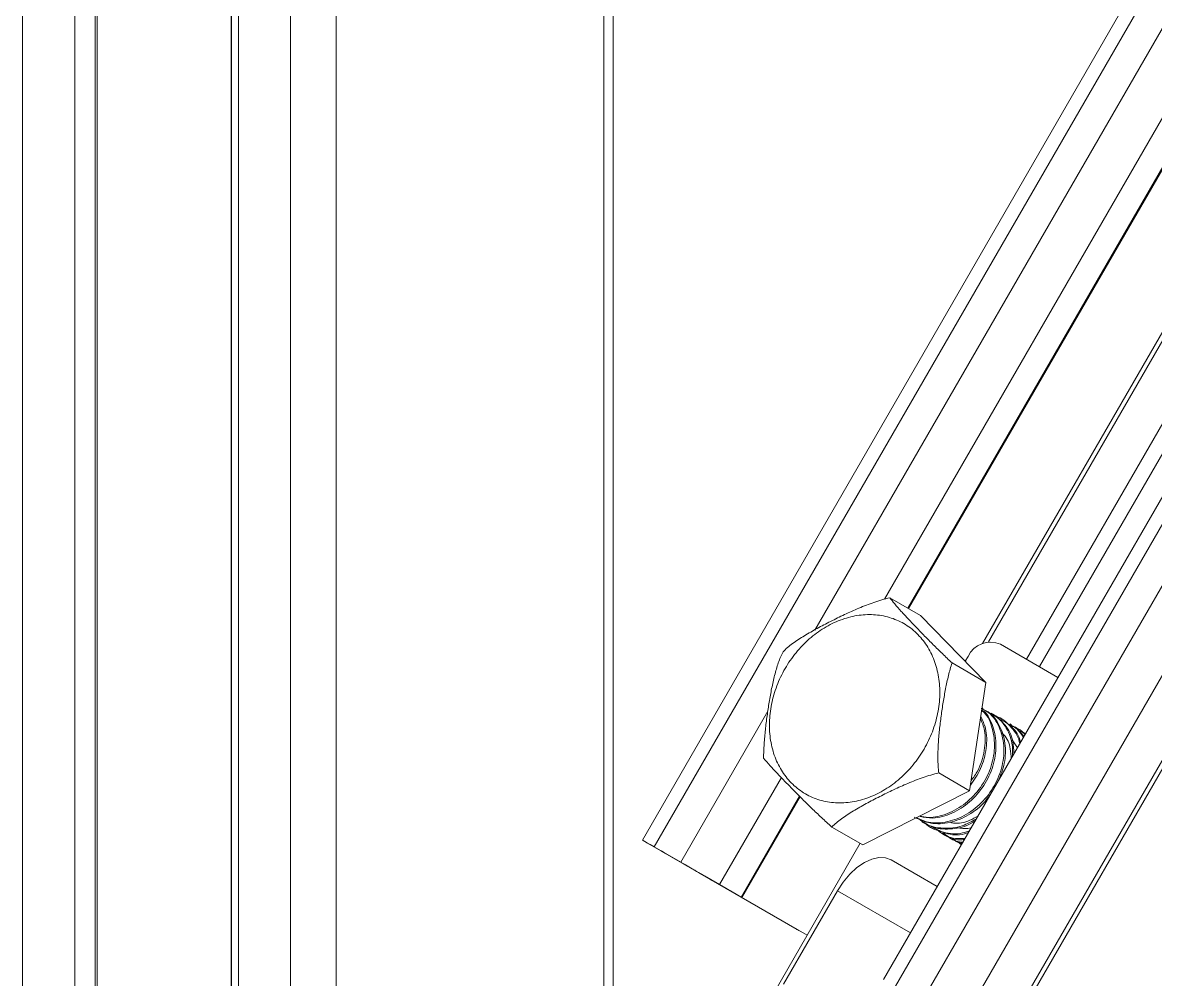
# Model space of a CAD drawing. Extents: x -976302 to -776254, y 5665 to 231437.
# Drawn here: x -788714 to -788183, y 80247 to 80695 of the extents above; entities that cross this region are included whole.
import ezdxf

# ---------------------------------------------------------------- set-up
doc = ezdxf.new("R2010")
doc.units = 0
doc.header["$LTSCALE"] = 1000
doc.header["$MEASUREMENT"] = 0

msp = doc.modelspace()

# ---------------------------------------------------------------- linework, layer by layer
at = {"linetype": 'Continuous', "lineweight": 15}
for p, q in [((-787468.88, 81965.77), (-788423.74, 80311.9)), ((-787468.88, 81965.77), (-788423.74, 80311.9)), ((-787463.35, 81962.58), (-788418.22, 80308.71)), ((-787463.35, 81962.58), (-788418.22, 80308.71)), ((-787355.72, 81900.45), (-788310.59, 80246.58)), ((-787355.72, 81900.45), (-788310.59, 80246.58)), ((-787350.2, 81897.26), (-788305.06, 80243.39)), ((-787350.2, 81897.26), (-788305.06, 80243.39)), ((-787337.74, 81890.07), (-788292.61, 80236.2)), ((-787337.74, 81890.07), (-788292.61, 80236.2)), ((-787319.52, 81879.55), (-788274.38, 80225.68)), ((-787319.52, 81879.55), (-788274.38, 80225.68)), ((-787302.25, 81869.58), (-788257.12, 80215.7)), ((-787302.25, 81869.58), (-788257.12, 80215.7)), ((-788255.36, 80214.69), (-787300.49, 81868.56)), ((-788255.36, 80214.69), (-787300.49, 81868.56)), ((-787513.73, 81846.56), (-788342.92, 80410.36)), ((-787509.99, 81810.96), (-788310.22, 80424.92)), ((-787500.85, 81803.54), (-788299.23, 80420.72)), ((-787500.85, 81803.54), (-788299.23, 80420.72)), ((-787500.48, 81803.33), (-788298.86, 80420.51)), ((-787500.48, 81803.33), (-788298.86, 80420.51)), ((-787468.98, 81781.48), (-788264.2, 80404.12)), ((-788261.43, 80404.85), (-787468.23, 81778.72)), ((-788261.43, 80404.85), (-787468.23, 81778.72)), ((-787452.32, 81767.35), (-788243.63, 80396.75)), ((-787446.24, 81763.85), (-788237.56, 80393.25)), ((-788437.36, 79850.72), (-788437.36, 81039.41)), ((-788437.36, 79850.72), (-788437.36, 81039.41)), ((-788714.35, 79800.55), (-788714.35, 81033.25)), ((-788714.35, 79800.55), (-788714.35, 81033.25)), ((-788441.78, 79848.91), (-788441.78, 81033.25)), ((-788689.93, 79786.45), (-788689.93, 81019.15)), ((-788689.93, 79786.45), (-788689.93, 81019.15)), ((-788680.31, 79784.66), (-788680.31, 81017.37)), ((-788680.31, 79784.66), (-788680.31, 81017.37)), ((-788679.44, 79784.5), (-788679.44, 81017.2)), ((-788679.44, 79784.5), (-788679.44, 81017.2)), ((-788616.54, 79748.19), (-788616.54, 80980.9)), ((-788616.54, 79748.19), (-788616.54, 80980.9)), ((-788616.41, 80979.36), (-788616.41, 79746.65)), ((-788616.41, 80979.36), (-788616.41, 79746.65)), ((-788613.16, 79742.13), (-788613.16, 80974.84)), ((-788613.16, 79742.13), (-788613.16, 80974.84)), ((-788588.74, 79728.03), (-788588.74, 80960.74)), ((-788588.74, 79728.03), (-788588.74, 80960.74)), ((-788567.39, 79728.03), (-788567.39, 80960.74)), ((-788567.39, 79728.03), (-788567.39, 80960.74)), ((-788293.27, 80417.28), (-788307.67, 80425.6)), ((-788293.27, 80417.28), (-788307.67, 80425.6)), ((-788293.27, 80417.28), (-788262.66, 80385.86)), ((-788293.27, 80417.28), (-788262.66, 80385.86)), ((-788255.81, 80403.78), (-788228.82, 80388.2)), ((-788255.81, 80403.78), (-788228.82, 80388.2)), ((-788262.66, 80385.86), (-788278.51, 80395.02)), ((-788262.66, 80385.86), (-788278.51, 80395.02)), ((-788270.99, 80398.02), (-788272.3, 80395.76)), ((-788270.99, 80398.02), (-788272.3, 80395.76)), ((-788262.66, 80385.86), (-788270.31, 80335.08)), ((-788262.66, 80385.86), (-788270.31, 80335.08)), ((-788263.88, 80373.59), (-788264.46, 80373.92)), ((-788263.88, 80373.59), (-788264.46, 80373.92)), ((-788364.87, 80372.35), (-788405.76, 80301.52)), ((-788259.48, 80371.05), (-788260.18, 80371.45)), ((-788259.48, 80371.05), (-788260.18, 80371.45)), ((-788255.08, 80368.5), (-788255.77, 80368.91)), ((-788255.08, 80368.5), (-788255.77, 80368.91)), ((-788250.67, 80365.96), (-788251.37, 80366.36)), ((-788250.67, 80365.96), (-788251.37, 80366.36)), ((-788246.27, 80363.42), (-788246.97, 80363.82)), ((-788246.27, 80363.42), (-788246.97, 80363.82)), ((-788246.44, 80363.17), (-788244.22, 80361.52)), ((-788246.44, 80363.17), (-788244.22, 80361.52)), ((-788247.86, 80355.22), (-788250.32, 80358.88)), ((-788247.86, 80355.22), (-788250.32, 80358.88)), ((-788270.31, 80335.08), (-788284.71, 80343.4)), ((-788270.31, 80335.08), (-788284.71, 80343.4)), ((-788358.54, 80341.23), (-788387.54, 80291)), ((-788350.11, 80332.59), (-788377.47, 80285.19)), ((-788350.11, 80332.59), (-788377.47, 80285.19)), ((-788349.79, 80332.28), (-788377.11, 80284.97)), ((-788349.79, 80332.28), (-788377.11, 80284.97)), ((-788270.31, 80335.08), (-788320.42, 80309.7)), ((-788270.31, 80335.08), (-788320.42, 80309.7)), ((-788292.58, 80320.43), (-788291.88, 80320.02)), ((-788292.58, 80320.43), (-788291.88, 80320.02)), ((-788320.42, 80309.7), (-788334.82, 80318.02)), ((-788320.42, 80309.7), (-788334.82, 80318.02)), ((-788288.17, 80317.88), (-788287.48, 80317.48)), ((-788288.17, 80317.88), (-788287.48, 80317.48)), ((-788283.77, 80315.34), (-788283.07, 80314.94)), ((-788283.77, 80315.34), (-788283.07, 80314.94)), ((-788421.34, 80310.51), (-788404.07, 80300.54)), ((-788421.34, 80310.51), (-788404.07, 80300.54)), ((-788321.59, 80310.38), (-788421.33, 80137.63)), ((-788321.59, 80310.38), (-788421.33, 80137.63)), ((-788279.37, 80312.8), (-788278.67, 80312.4)), ((-788279.37, 80312.8), (-788278.67, 80312.4)), ((-788274.96, 80310.26), (-788274.27, 80309.85)), ((-788274.96, 80310.26), (-788274.27, 80309.85)), ((-788405.76, 80301.52), (-788418.22, 80308.71)), ((-788405.76, 80301.52), (-788418.22, 80308.71)), ((-788396.96, 80296.43), (-788414.23, 80306.4)), ((-788396.96, 80296.43), (-788414.23, 80306.4)), ((-788414.23, 80306.4), (-788414.23, 80306.4)), ((-788413.18, 80305.8), (-788400.73, 80298.61)), ((-788413.18, 80305.8), (-788400.73, 80298.61)), ((-788307.03, 80302.62), (-788285.43, 80290.15)), ((-788307.03, 80302.62), (-788285.43, 80290.15)), ((-788395.61, 80295.65), (-788351.14, 80269.97)), ((-788395.61, 80295.65), (-788351.14, 80269.97)), ((-788394.66, 80295.11), (-788384.59, 80289.29)), ((-788394.66, 80295.11), (-788384.59, 80289.29)), ((-788346.48, 80267.28), (-788388.5, 80291.55)), ((-788346.48, 80267.28), (-788388.5, 80291.55)), ((-788377.47, 80285.19), (-788387.54, 80291)), ((-788377.47, 80285.19), (-788387.54, 80291)), ((-788384.59, 80289.29), (-788382.44, 80288.05)), ((-788384.59, 80289.29), (-788382.44, 80288.05)), ((-788382.44, 80288.05), (-788377.11, 80284.97)), ((-788382.44, 80288.05), (-788377.11, 80284.97)), ((-788377.11, 80284.97), (-788377.47, 80285.19)), ((-788377.11, 80284.97), (-788377.47, 80285.19)), ((-788357.48, 80244.3), (-788332.19, 80288.1)), ((-788357.48, 80244.3), (-788332.19, 80288.1)), ((-788332.19, 80288.1), (-788298.01, 80268.36)), ((-788351.55, 80270.21), (-788351.55, 80270.21)), ((-788351.55, 80270.21), (-788351.55, 80270.21)), ((-788349.79, 80269.19), (-788346.48, 80267.28)), ((-788349.79, 80269.19), (-788346.48, 80267.28))]:
    msp.add_line(p, q, dxfattribs=at)
at = {"linetype": 'Continuous', "lineweight": 15, "flags": 128}
for points in [[(-788418.22, 80308.71), (-788420.15, 80309.83), (-788421.73, 80310.74), (-788422.88, 80311.4), (-788423.55, 80311.79), (-788423.74, 80311.9), (-788423.42, 80311.71), (-788422.61, 80311.24), (-788421.34, 80310.51)], [(-788418.22, 80308.71), (-788420.15, 80309.83), (-788421.73, 80310.74), (-788422.88, 80311.4), (-788423.55, 80311.79), (-788423.74, 80311.9), (-788423.42, 80311.71), (-788422.61, 80311.24), (-788421.34, 80310.51)], [(-788414.23, 80306.4), (-788414.65, 80306.65), (-788414.92, 80306.8), (-788415.02, 80306.87), (-788414.96, 80306.83), (-788414.74, 80306.7), (-788414.35, 80306.48), (-788413.83, 80306.18), (-788413.18, 80305.8)], [(-788414.23, 80306.4), (-788414.65, 80306.65), (-788414.92, 80306.8), (-788415.02, 80306.87), (-788414.96, 80306.83), (-788414.74, 80306.7), (-788414.35, 80306.48), (-788413.83, 80306.18), (-788413.18, 80305.8)], [(-788387.54, 80291), (-788389.22, 80291.97), (-788391.24, 80293.14), (-788393.53, 80294.46), (-788396, 80295.89), (-788398.56, 80297.36), (-788401.1, 80298.83), (-788403.53, 80300.23), (-788405.76, 80301.52)], [(-788387.54, 80291), (-788389.22, 80291.97), (-788391.24, 80293.14), (-788393.53, 80294.46), (-788396, 80295.89), (-788398.56, 80297.36), (-788401.1, 80298.83), (-788403.53, 80300.23), (-788405.76, 80301.52)], [(-788404.07, 80300.54), (-788403.37, 80300.13), (-788402.56, 80299.66), (-788401.66, 80299.15), (-788400.69, 80298.58), (-788399.65, 80297.99), (-788398.57, 80297.36), (-788397.45, 80296.72), (-788396.32, 80296.06)], [(-788404.07, 80300.54), (-788403.37, 80300.13), (-788402.56, 80299.66), (-788401.66, 80299.15), (-788400.69, 80298.58), (-788399.65, 80297.99), (-788398.57, 80297.36), (-788397.45, 80296.72), (-788396.32, 80296.06)], [(-788332.19, 80288.1), (-788329.5, 80292.21), (-788326.42, 80295.88), (-788323.08, 80298.98), (-788319.61, 80301.38), (-788316.14, 80302.98), (-788312.8, 80303.74), (-788309.73, 80303.62), (-788307.03, 80302.62)], [(-788332.19, 80288.1), (-788329.5, 80292.21), (-788326.42, 80295.88), (-788323.08, 80298.98), (-788319.61, 80301.38), (-788316.14, 80302.98), (-788312.8, 80303.74), (-788309.73, 80303.62), (-788307.03, 80302.62)], [(-788400.73, 80298.61), (-788399.99, 80298.19), (-788399.18, 80297.72), (-788398.33, 80297.23), (-788397.48, 80296.74), (-788396.65, 80296.26), (-788395.89, 80295.82), (-788395.21, 80295.43), (-788394.66, 80295.11)], [(-788400.73, 80298.61), (-788399.99, 80298.19), (-788399.18, 80297.72), (-788398.33, 80297.23), (-788397.48, 80296.74), (-788396.65, 80296.26), (-788395.89, 80295.82), (-788395.21, 80295.43), (-788394.66, 80295.11)], [(-788396.32, 80296.06), (-788396.21, 80296), (-788396.11, 80295.94), (-788396.01, 80295.89), (-788395.92, 80295.83), (-788395.83, 80295.78), (-788395.75, 80295.73), (-788395.68, 80295.69), (-788395.61, 80295.65)], [(-788396.32, 80296.06), (-788396.21, 80296), (-788396.11, 80295.94), (-788396.01, 80295.89), (-788395.92, 80295.83), (-788395.83, 80295.78), (-788395.75, 80295.73), (-788395.68, 80295.69), (-788395.61, 80295.65)], [(-788351.03, 80269.91), (-788351.33, 80270.08), (-788351.51, 80270.19), (-788351.55, 80270.21), (-788351.46, 80270.16), (-788351.23, 80270.02), (-788350.87, 80269.82), (-788350.39, 80269.54), (-788349.79, 80269.19)], [(-788351.03, 80269.91), (-788351.33, 80270.08), (-788351.51, 80270.19), (-788351.55, 80270.21), (-788351.46, 80270.16), (-788351.23, 80270.02), (-788350.87, 80269.82), (-788350.39, 80269.54), (-788349.79, 80269.19)], [(-788351.14, 80269.97), (-788351.08, 80269.94), (-788351.04, 80269.92), (-788351.01, 80269.9), (-788350.99, 80269.89), (-788350.98, 80269.88), (-788350.98, 80269.88), (-788351, 80269.89), (-788351.03, 80269.91)], [(-788351.14, 80269.97), (-788351.08, 80269.94), (-788351.04, 80269.92), (-788351.01, 80269.9), (-788350.99, 80269.89), (-788350.98, 80269.88), (-788350.98, 80269.88), (-788351, 80269.89), (-788351.03, 80269.91)]]:
    msp.add_lwpolyline(points, dxfattribs=at)
at = {"linetype": 'Continuous', "lineweight": 15}
msp.add_arc((-788260.46, 80393.15), 11.6, 66.3569, 155.1837, dxfattribs=at)
msp.add_arc((-788260.46, 80393.15), 11.6, 66.3569, 155.1837, dxfattribs=at)
for points, knots in [([(-788357.76, 80400.22), (-788356.51, 80401.55), (-788354.97, 80402.83), (-788352.41, 80404.72), (-788351.51, 80405.34), (-788349.66, 80406.56), (-788348.71, 80407.16), (-788345.8, 80408.92), (-788343.78, 80410.06), (-788339.67, 80412.3), (-788337.58, 80413.4), (-788333.31, 80415.56), (-788331.15, 80416.62), (-788326.73, 80418.7), (-788324.47, 80419.72), (-788319.87, 80421.66), (-788317.53, 80422.58), (-788312.7, 80424.25), (-788310.2, 80425), (-788307.67, 80425.59)], [0, 0, 0, 0, 0.125, 0.125, 0.1875, 0.1875, 0.25, 0.25, 0.375, 0.375, 0.5, 0.5, 0.625, 0.625, 0.75, 0.75, 0.875, 0.875, 1, 1, 1, 1]), ([(-788357.76, 80400.22), (-788356.51, 80401.55), (-788354.97, 80402.83), (-788352.41, 80404.72), (-788351.51, 80405.34), (-788349.66, 80406.56), (-788348.71, 80407.16), (-788345.8, 80408.92), (-788343.78, 80410.06), (-788339.67, 80412.3), (-788337.58, 80413.4), (-788333.31, 80415.56), (-788331.15, 80416.62), (-788326.73, 80418.7), (-788324.47, 80419.72), (-788319.87, 80421.66), (-788317.53, 80422.58), (-788312.7, 80424.25), (-788310.2, 80425), (-788307.67, 80425.59)], [0, 0, 0, 0, 0.125, 0.125, 0.1875, 0.1875, 0.25, 0.25, 0.375, 0.375, 0.5, 0.5, 0.625, 0.625, 0.75, 0.75, 0.875, 0.875, 1, 1, 1, 1]), ([(-788307.67, 80425.6), (-788307.08, 80424.74), (-788306.3, 80423.75), (-788304.49, 80421.58), (-788303.46, 80420.41), (-788301.27, 80417.99), (-788300.11, 80416.75), (-788297.72, 80414.21), (-788296.48, 80412.91), (-788293.96, 80410.3), (-788292.67, 80408.97), (-788290.04, 80406.29), (-788288.69, 80404.93), (-788285.93, 80402.17), (-788284.51, 80400.77), (-788281.59, 80397.93), (-788280.09, 80396.49), (-788278.51, 80395.02)], [0, 0, 0, 0, 0.125, 0.125, 0.25, 0.25, 0.375, 0.375, 0.5, 0.5, 0.625, 0.625, 0.75, 0.75, 0.875, 0.875, 1, 1, 1, 1]), ([(-788307.67, 80425.6), (-788307.08, 80424.74), (-788306.3, 80423.75), (-788304.49, 80421.58), (-788303.46, 80420.41), (-788301.27, 80417.99), (-788300.11, 80416.75), (-788297.72, 80414.21), (-788296.48, 80412.91), (-788293.96, 80410.3), (-788292.67, 80408.97), (-788290.04, 80406.29), (-788288.69, 80404.93), (-788285.93, 80402.17), (-788284.51, 80400.77), (-788281.59, 80397.93), (-788280.09, 80396.49), (-788278.51, 80395.02)], [0, 0, 0, 0, 0.125, 0.125, 0.25, 0.25, 0.375, 0.375, 0.5, 0.5, 0.625, 0.625, 0.75, 0.75, 0.875, 0.875, 1, 1, 1, 1]), ([(-788299.53, 80412.47), (-788301.61, 80413.84), (-788303.81, 80414.94), (-788307.29, 80416.19), (-788308.48, 80416.54), (-788310.93, 80417.11), (-788312.18, 80417.32), (-788315.97, 80417.74), (-788318.53, 80417.74), (-788323.73, 80417.18), (-788326.39, 80416.6), (-788331.57, 80414.93), (-788334.11, 80413.83), (-788337.85, 80411.77), (-788339.09, 80411.02), (-788341.48, 80409.41), (-788343.81, 80407.7), (-788346.02, 80405.77), (-788348.16, 80403.72), (-788349.2, 80402.64), (-788352.2, 80399.27), (-788354, 80396.88), (-788356.41, 80393.07), (-788357.17, 80391.76), (-788358.58, 80389.07), (-788359.23, 80387.7), (-788361.01, 80383.55), (-788361.95, 80380.73), (-788363.01, 80376.42), (-788363.31, 80374.95), (-788363.76, 80372.05), (-788363.92, 80370.61), (-788364.22, 80366.32), (-788364.17, 80363.49), (-788363.54, 80357.91), (-788362.98, 80355.24), (-788361.77, 80351.44), (-788361.3, 80350.2), (-788360.25, 80347.79), (-788359.66, 80346.62), (-788357.73, 80343.26), (-788356.24, 80341.22), (-788352.84, 80337.56), (-788350.92, 80335.93), (-788346.82, 80333.21), (-788344.63, 80332.11), (-788341.12, 80330.84), (-788339.91, 80330.49), (-788337.47, 80329.92), (-788335, 80329.5), (-788332.46, 80329.36), (-788329.89, 80329.35), (-788328.58, 80329.42), (-788324.65, 80329.85), (-788322.05, 80330.41), (-788318.17, 80331.67), (-788316.88, 80332.15), (-788314.31, 80333.26), (-788313.04, 80333.89), (-788309.31, 80335.93), (-788306.93, 80337.52), (-788303.51, 80340.27), (-788302.39, 80341.25), (-788300.24, 80343.31), (-788299.2, 80344.38), (-788296.24, 80347.71), (-788294.43, 80350.1), (-788291.18, 80355.24), (-788289.77, 80357.91), (-788288, 80362.04), (-788287.47, 80363.44), (-788286.51, 80366.28), (-788286.09, 80367.73), (-788285.03, 80372.05), (-788284.58, 80374.93), (-788284.17, 80380.67), (-788284.23, 80383.55), (-788284.85, 80389.07), (-788285.41, 80391.73), (-788286.62, 80395.57), (-788287.1, 80396.83), (-788288.15, 80399.23), (-788288.73, 80400.39), (-788290.64, 80403.73), (-788292.14, 80405.78), (-788295.56, 80409.48), (-788297.46, 80411.09), (-788299.53, 80412.47)], [0, 0, 0, 0, 0.03125, 0.03125, 0.046875, 0.046875, 0.0625, 0.0625, 0.09375, 0.09375, 0.125, 0.125, 0.15625, 0.15625, 0.171875, 0.171875, 0.1875, 0.203125, 0.203125, 0.21875, 0.21875, 0.25, 0.25, 0.265625, 0.265625, 0.28125, 0.28125, 0.3125, 0.3125, 0.328125, 0.328125, 0.34375, 0.34375, 0.375, 0.375, 0.40625, 0.40625, 0.421875, 0.421875, 0.4375, 0.4375, 0.46875, 0.46875, 0.5, 0.5, 0.53125, 0.53125, 0.546875, 0.546875, 0.5625, 0.578125, 0.578125, 0.59375, 0.59375, 0.625, 0.625, 0.640625, 0.640625, 0.65625, 0.65625, 0.6875, 0.6875, 0.703125, 0.703125, 0.71875, 0.71875, 0.75, 0.75, 0.78125, 0.78125, 0.796875, 0.796875, 0.8125, 0.8125, 0.84375, 0.84375, 0.875, 0.875, 0.90625, 0.90625, 0.921875, 0.921875, 0.9375, 0.9375, 0.96875, 0.96875, 1, 1, 1, 1]), ([(-788299.53, 80412.47), (-788301.61, 80413.84), (-788303.81, 80414.94), (-788307.29, 80416.19), (-788308.48, 80416.54), (-788310.93, 80417.11), (-788312.18, 80417.32), (-788315.97, 80417.74), (-788318.53, 80417.74), (-788323.73, 80417.18), (-788326.39, 80416.6), (-788331.57, 80414.93), (-788334.11, 80413.83), (-788337.85, 80411.77), (-788339.09, 80411.02), (-788341.48, 80409.41), (-788343.81, 80407.7), (-788346.02, 80405.77), (-788348.16, 80403.72), (-788349.2, 80402.64), (-788352.2, 80399.27), (-788354, 80396.88), (-788356.41, 80393.07), (-788357.17, 80391.76), (-788358.58, 80389.07), (-788359.23, 80387.7), (-788361.01, 80383.55), (-788361.95, 80380.73), (-788363.01, 80376.42), (-788363.31, 80374.95), (-788363.76, 80372.05), (-788363.92, 80370.61), (-788364.22, 80366.32), (-788364.17, 80363.49), (-788363.54, 80357.91), (-788362.98, 80355.24), (-788361.77, 80351.44), (-788361.3, 80350.2), (-788360.25, 80347.79), (-788359.66, 80346.62), (-788357.73, 80343.26), (-788356.24, 80341.22), (-788352.84, 80337.56), (-788350.92, 80335.93), (-788346.82, 80333.21), (-788344.63, 80332.11), (-788341.12, 80330.84), (-788339.91, 80330.49), (-788337.47, 80329.92), (-788335, 80329.5), (-788332.46, 80329.36), (-788329.89, 80329.35), (-788328.58, 80329.42), (-788324.65, 80329.85), (-788322.05, 80330.41), (-788318.17, 80331.67), (-788316.88, 80332.15), (-788314.31, 80333.26), (-788313.04, 80333.89), (-788309.31, 80335.93), (-788306.93, 80337.52), (-788303.51, 80340.27), (-788302.39, 80341.25), (-788300.24, 80343.31), (-788299.2, 80344.38), (-788296.24, 80347.71), (-788294.43, 80350.1), (-788291.18, 80355.24), (-788289.77, 80357.91), (-788288, 80362.04), (-788287.47, 80363.44), (-788286.51, 80366.28), (-788286.09, 80367.73), (-788285.03, 80372.05), (-788284.58, 80374.93), (-788284.17, 80380.67), (-788284.23, 80383.55), (-788284.85, 80389.07), (-788285.41, 80391.73), (-788286.62, 80395.57), (-788287.1, 80396.83), (-788288.15, 80399.23), (-788288.73, 80400.39), (-788290.64, 80403.73), (-788292.14, 80405.78), (-788295.56, 80409.48), (-788297.46, 80411.09), (-788299.53, 80412.47)], [0, 0, 0, 0, 0.03125, 0.03125, 0.046875, 0.046875, 0.0625, 0.0625, 0.09375, 0.09375, 0.125, 0.125, 0.15625, 0.15625, 0.171875, 0.171875, 0.1875, 0.203125, 0.203125, 0.21875, 0.21875, 0.25, 0.25, 0.265625, 0.265625, 0.28125, 0.28125, 0.3125, 0.3125, 0.328125, 0.328125, 0.34375, 0.34375, 0.375, 0.375, 0.40625, 0.40625, 0.421875, 0.421875, 0.4375, 0.4375, 0.46875, 0.46875, 0.5, 0.5, 0.53125, 0.53125, 0.546875, 0.546875, 0.5625, 0.578125, 0.578125, 0.59375, 0.59375, 0.625, 0.625, 0.640625, 0.640625, 0.65625, 0.65625, 0.6875, 0.6875, 0.703125, 0.703125, 0.71875, 0.71875, 0.75, 0.75, 0.78125, 0.78125, 0.796875, 0.796875, 0.8125, 0.8125, 0.84375, 0.84375, 0.875, 0.875, 0.90625, 0.90625, 0.921875, 0.921875, 0.9375, 0.9375, 0.96875, 0.96875, 1, 1, 1, 1]), ([(-788366.86, 80350.26), (-788366.87, 80352.55), (-788366.78, 80354.79), (-788366.49, 80359.25), (-788366.29, 80361.45), (-788365.81, 80365.83), (-788365.54, 80368.01), (-788364.93, 80372.34), (-788364.6, 80374.5), (-788363.9, 80378.79), (-788363.52, 80380.91), (-788362.68, 80385.09), (-788362.23, 80387.15), (-788361.21, 80391.18), (-788360.64, 80393.16), (-788359.33, 80396.89), (-788358.61, 80398.65), (-788357.76, 80400.22)], [0, 0, 0, 0, 0.125, 0.125, 0.25, 0.25, 0.375, 0.375, 0.5, 0.5, 0.625, 0.625, 0.75, 0.75, 0.875, 0.875, 1, 1, 1, 1]), ([(-788366.86, 80350.26), (-788366.87, 80352.55), (-788366.78, 80354.79), (-788366.49, 80359.25), (-788366.29, 80361.45), (-788365.81, 80365.83), (-788365.54, 80368.01), (-788364.93, 80372.34), (-788364.6, 80374.5), (-788363.9, 80378.79), (-788363.52, 80380.91), (-788362.68, 80385.09), (-788362.23, 80387.15), (-788361.21, 80391.18), (-788360.64, 80393.16), (-788359.33, 80396.89), (-788358.61, 80398.65), (-788357.76, 80400.22)], [0, 0, 0, 0, 0.125, 0.125, 0.25, 0.25, 0.375, 0.375, 0.5, 0.5, 0.625, 0.625, 0.75, 0.75, 0.875, 0.875, 1, 1, 1, 1]), ([(-788278.51, 80395.02), (-788279.15, 80393.11), (-788279.7, 80391.13), (-788280.69, 80387.08), (-788281.13, 80385.02), (-788281.94, 80380.83), (-788282.31, 80378.71), (-788283.01, 80374.43), (-788283.33, 80372.27), (-788283.92, 80367.92), (-788284.19, 80365.73), (-788284.65, 80361.33), (-788284.84, 80359.12), (-788285.1, 80354.65), (-788285.17, 80352.38), (-788285.11, 80347.87), (-788284.98, 80345.62), (-788284.71, 80343.4)], [0, 0, 0, 0, 0.125, 0.125, 0.25, 0.25, 0.375, 0.375, 0.5, 0.5, 0.625, 0.625, 0.75, 0.75, 0.875, 0.875, 1, 1, 1, 1]), ([(-788278.51, 80395.02), (-788279.15, 80393.11), (-788279.7, 80391.13), (-788280.69, 80387.08), (-788281.13, 80385.02), (-788281.94, 80380.83), (-788282.31, 80378.71), (-788283.01, 80374.43), (-788283.33, 80372.27), (-788283.92, 80367.92), (-788284.19, 80365.73), (-788284.65, 80361.33), (-788284.84, 80359.12), (-788285.1, 80354.65), (-788285.17, 80352.38), (-788285.11, 80347.87), (-788284.98, 80345.62), (-788284.71, 80343.4)], [0, 0, 0, 0, 0.125, 0.125, 0.25, 0.25, 0.375, 0.375, 0.5, 0.5, 0.625, 0.625, 0.75, 0.75, 0.875, 0.875, 1, 1, 1, 1]), ([(-788295.16, 80322.49), (-788293.67, 80321.74), (-788289.61, 80319.69), (-788281.63, 80319.9), (-788272.63, 80322.92), (-788264.48, 80328.97), (-788258.26, 80337.23), (-788254.54, 80346.74), (-788253.77, 80356.48), (-788256.06, 80365.12), (-788259.95, 80371.2), (-788263.58, 80373.01), (-788264.79, 80373.62)], [0, 0, 0, 0, 0.064188, 0.174214, 0.284249, 0.394265, 0.504319, 0.614341, 0.724382, 0.834403, 0.944426, 1, 1, 1, 1]), ([(-788295.16, 80322.49), (-788293.67, 80321.74), (-788289.61, 80319.69), (-788281.63, 80319.9), (-788272.63, 80322.92), (-788264.48, 80328.97), (-788258.26, 80337.23), (-788254.54, 80346.74), (-788253.77, 80356.48), (-788256.06, 80365.12), (-788259.95, 80371.2), (-788263.58, 80373.01), (-788264.79, 80373.62)], [0, 0, 0, 0, 0.064188, 0.174214, 0.284249, 0.394265, 0.504319, 0.614341, 0.724382, 0.834403, 0.944426, 1, 1, 1, 1]), ([(-788264.07, 80373.24), (-788263.21, 80372.87), (-788259.88, 80371.42), (-788255.96, 80365.89), (-788253.25, 80357.54), (-788253.38, 80348.27), (-788255.71, 80342.46), (-788256.78, 80339.77)], [0, 0, 0, 0, 0.083052, 0.320758, 0.558443, 0.796114, 1, 1, 1, 1]), ([(-788264.07, 80373.24), (-788263.21, 80372.87), (-788259.88, 80371.42), (-788255.96, 80365.89), (-788253.25, 80357.54), (-788253.38, 80348.27), (-788255.71, 80342.46), (-788256.78, 80339.77)], [0, 0, 0, 0, 0.083052, 0.320758, 0.558443, 0.796114, 1, 1, 1, 1]), ([(-788293.66, 80323.25), (-788292.34, 80322.95), (-788288.16, 80322.02), (-788280.51, 80323.99), (-788271.93, 80328.79), (-788264.84, 80336.31), (-788260.09, 80345.44), (-788258.08, 80355.25), (-788259.31, 80364.34), (-788261.74, 80370.45), (-788264.25, 80372.41), (-788264.64, 80372.72)], [0, 0, 0, 0, 0.061008, 0.191719, 0.322393, 0.453089, 0.583773, 0.714454, 0.84515, 0.975821, 1, 1, 1, 1]), ([(-788293.66, 80323.25), (-788292.34, 80322.95), (-788288.16, 80322.02), (-788280.51, 80323.99), (-788271.93, 80328.79), (-788264.84, 80336.31), (-788260.09, 80345.44), (-788258.08, 80355.25), (-788259.31, 80364.34), (-788261.74, 80370.45), (-788264.25, 80372.41), (-788264.64, 80372.72)], [0, 0, 0, 0, 0.061008, 0.191719, 0.322393, 0.453089, 0.583773, 0.714454, 0.84515, 0.975821, 1, 1, 1, 1]), ([(-788264.68, 80373.11), (-788264.33, 80372.87), (-788261.76, 80371.11), (-788259.02, 80365.23), (-788257.37, 80356.36), (-788258.9, 80346.54), (-788263.24, 80337.24), (-788270.02, 80329.42), (-788278.4, 80324.11), (-788286.71, 80321.7), (-788291.56, 80322.54), (-788293.53, 80322.89)], [0, 0, 0, 0, 0.020671, 0.148133, 0.275558, 0.403003, 0.530437, 0.657869, 0.785316, 0.912737, 1, 1, 1, 1]), ([(-788264.68, 80373.11), (-788264.33, 80372.87), (-788261.76, 80371.11), (-788259.02, 80365.23), (-788257.37, 80356.36), (-788258.9, 80346.54), (-788263.24, 80337.24), (-788270.02, 80329.42), (-788278.4, 80324.11), (-788286.71, 80321.7), (-788291.56, 80322.54), (-788293.53, 80322.89)], [0, 0, 0, 0, 0.020671, 0.148133, 0.275558, 0.403003, 0.530437, 0.657869, 0.785316, 0.912737, 1, 1, 1, 1]), ([(-788265.07, 80369.85), (-788264.21, 80368.05), (-788262.11, 80363.67), (-788262.14, 80355.01), (-788264.46, 80345.52), (-788268.17, 80340.15), (-788269.93, 80337.6)], [0, 0, 0, 0, 0.192923, 0.470642, 0.748457, 1, 1, 1, 1]), ([(-788265.07, 80369.85), (-788264.21, 80368.05), (-788262.11, 80363.67), (-788262.14, 80355.01), (-788264.46, 80345.52), (-788268.17, 80340.15), (-788269.93, 80337.6)], [0, 0, 0, 0, 0.192923, 0.470642, 0.748457, 1, 1, 1, 1]), ([(-788269.6, 80339.78), (-788268.49, 80341.29), (-788265.37, 80345.56), (-788263.07, 80353.9), (-788262.61, 80362.62), (-788264.45, 80367.14), (-788265.2, 80368.98)], [0, 0, 0, 0, 0.170021, 0.478988, 0.788036, 1, 1, 1, 1]), ([(-788269.6, 80339.78), (-788268.49, 80341.29), (-788265.37, 80345.56), (-788263.07, 80353.9), (-788262.61, 80362.62), (-788264.45, 80367.14), (-788265.2, 80368.98)], [0, 0, 0, 0, 0.170021, 0.478988, 0.788036, 1, 1, 1, 1]), ([(-788250.12, 80351.3), (-788250.11, 80353.36), (-788250.06, 80358.58), (-788253.41, 80365.43), (-788257.15, 80370.21), (-788259.97, 80371.2), (-788260.24, 80371.3)], [0, 0, 0, 0, 0.234948, 0.597582, 0.960304, 1, 1, 1, 1]), ([(-788250.12, 80351.3), (-788250.11, 80353.36), (-788250.06, 80358.58), (-788253.41, 80365.43), (-788257.15, 80370.21), (-788259.97, 80371.2), (-788260.24, 80371.3)], [0, 0, 0, 0, 0.234948, 0.597582, 0.960304, 1, 1, 1, 1]), ([(-788259.52, 80370.99), (-788257.46, 80369.46), (-788253.25, 80366.34), (-788249.76, 80359.5), (-788249.55, 80354.41), (-788249.47, 80352.43)], [0, 0, 0, 0, 0.368605, 0.754374, 1, 1, 1, 1]), ([(-788259.52, 80370.99), (-788257.46, 80369.46), (-788253.25, 80366.34), (-788249.76, 80359.5), (-788249.55, 80354.41), (-788249.47, 80352.43)], [0, 0, 0, 0, 0.368605, 0.754374, 1, 1, 1, 1]), ([(-788246.78, 80357.1), (-788246.83, 80357.45), (-788247.37, 80360.78), (-788251.14, 80365.42), (-788255.51, 80369.57), (-788258.6, 80370.09), (-788258.99, 80370.16)], [0, 0, 0, 0, 0.0511486, 0.4934521, 0.935889, 1, 1, 1, 1]), ([(-788246.78, 80357.1), (-788246.83, 80357.45), (-788247.37, 80360.78), (-788251.14, 80365.42), (-788255.51, 80369.57), (-788258.6, 80370.09), (-788258.99, 80370.16)], [0, 0, 0, 0, 0.0511486, 0.4934521, 0.935889, 1, 1, 1, 1]), ([(-788255.29, 80368.14), (-788253.98, 80367.43), (-788250.33, 80365.46), (-788247.26, 80361.46), (-788246.55, 80358.1), (-788246.45, 80357.66)], [0, 0, 0, 0, 0.327733, 0.912133, 1, 1, 1, 1]), ([(-788255.29, 80368.14), (-788253.98, 80367.43), (-788250.33, 80365.46), (-788247.26, 80361.46), (-788246.55, 80358.1), (-788246.45, 80357.66)], [0, 0, 0, 0, 0.327733, 0.912133, 1, 1, 1, 1]), ([(-788245.09, 80360.02), (-788246.29, 80361.91), (-788247.97, 80364.58), (-788250.74, 80365.7), (-788251.54, 80366.03)], [0, 0, 0, 0, 0.709949, 1, 1, 1, 1]), ([(-788245.09, 80360.02), (-788246.29, 80361.91), (-788247.97, 80364.58), (-788250.74, 80365.7), (-788251.54, 80366.03)], [0, 0, 0, 0, 0.709949, 1, 1, 1, 1]), ([(-788250.77, 80365.75), (-788250.35, 80365.6), (-788247.83, 80364.68), (-788246.22, 80362.34), (-788244.88, 80360.39)], [0, 0, 0, 0, 0.165914, 1, 1, 1, 1]), ([(-788250.77, 80365.75), (-788250.35, 80365.6), (-788247.83, 80364.68), (-788246.22, 80362.34), (-788244.88, 80360.39)], [0, 0, 0, 0, 0.165914, 1, 1, 1, 1]), ([(-788244.3, 80361.4), (-788245.25, 80362.5), (-788246.53, 80363.96), (-788248.36, 80364.39), (-788248.81, 80364.49)], [0, 0, 0, 0, 0.753564, 1, 1, 1, 1]), ([(-788244.3, 80361.4), (-788245.25, 80362.5), (-788246.53, 80363.96), (-788248.36, 80364.39), (-788248.81, 80364.49)], [0, 0, 0, 0, 0.753564, 1, 1, 1, 1]), ([(-788244.12, 80361.71), (-788244.7, 80362.21), (-788245.34, 80362.77), (-788246.19, 80362.85), (-788246.28, 80362.86)], [0, 0, 0, 0, 0.892842, 1, 1, 1, 1]), ([(-788244.12, 80361.71), (-788244.7, 80362.21), (-788245.34, 80362.77), (-788246.19, 80362.85), (-788246.28, 80362.86)], [0, 0, 0, 0, 0.892842, 1, 1, 1, 1]), ([(-788250.81, 80350.12), (-788250.87, 80351.66), (-788251.03, 80355.85), (-788252.8, 80360.14), (-788254.91, 80361.92), (-788255.27, 80362.22)], [0, 0, 0, 0, 0.326968, 0.885096, 1, 1, 1, 1]), ([(-788250.81, 80350.12), (-788250.87, 80351.66), (-788251.03, 80355.85), (-788252.8, 80360.14), (-788254.91, 80361.92), (-788255.27, 80362.22)], [0, 0, 0, 0, 0.326968, 0.885096, 1, 1, 1, 1]), ([(-788334.82, 80318.02), (-788336.53, 80319.52), (-788338.16, 80321.01), (-788341.33, 80323.96), (-788342.87, 80325.42), (-788345.82, 80328.28), (-788347.24, 80329.67), (-788350, 80332.43), (-788351.34, 80333.78), (-788353.98, 80336.47), (-788355.28, 80337.79), (-788357.82, 80340.42), (-788359.07, 80341.73), (-788361.49, 80344.29), (-788362.67, 80345.56), (-788364.89, 80347.99), (-788365.93, 80349.16), (-788366.86, 80350.26)], [0, 0, 0, 0, 0.125, 0.125, 0.25, 0.25, 0.375, 0.375, 0.5, 0.5, 0.625, 0.625, 0.75, 0.75, 0.875, 0.875, 1, 1, 1, 1]), ([(-788334.82, 80318.02), (-788336.53, 80319.52), (-788338.16, 80321.01), (-788341.33, 80323.96), (-788342.87, 80325.42), (-788345.82, 80328.28), (-788347.24, 80329.67), (-788350, 80332.43), (-788351.34, 80333.78), (-788353.98, 80336.47), (-788355.28, 80337.79), (-788357.82, 80340.42), (-788359.07, 80341.73), (-788361.49, 80344.29), (-788362.67, 80345.56), (-788364.89, 80347.99), (-788365.93, 80349.16), (-788366.86, 80350.26)], [0, 0, 0, 0, 0.125, 0.125, 0.25, 0.25, 0.375, 0.375, 0.5, 0.5, 0.625, 0.625, 0.75, 0.75, 0.875, 0.875, 1, 1, 1, 1]), ([(-788284.71, 80343.4), (-788287.23, 80342.82), (-788289.69, 80342.07), (-788294.5, 80340.42), (-788296.87, 80339.49), (-788301.47, 80337.55), (-788305.95, 80335.53), (-788310.29, 80333.4), (-788314.57, 80331.24), (-788316.69, 80330.13), (-788320.83, 80327.87), (-788322.85, 80326.73), (-788326.74, 80324.37), (-788328.61, 80323.15), (-788331.18, 80321.26), (-788331.99, 80320.63), (-788333.5, 80319.33), (-788334.2, 80318.68), (-788334.82, 80318.02)], [0, 0, 0, 0, 0.125, 0.125, 0.25, 0.25, 0.375, 0.5, 0.5, 0.625, 0.625, 0.75, 0.75, 0.875, 0.875, 0.9375, 0.9375, 1, 1, 1, 1]), ([(-788284.71, 80343.4), (-788287.23, 80342.82), (-788289.69, 80342.07), (-788294.5, 80340.42), (-788296.87, 80339.49), (-788301.47, 80337.55), (-788305.95, 80335.53), (-788310.29, 80333.4), (-788314.57, 80331.24), (-788316.69, 80330.13), (-788320.83, 80327.87), (-788322.85, 80326.73), (-788326.74, 80324.37), (-788328.61, 80323.15), (-788331.18, 80321.26), (-788331.99, 80320.63), (-788333.5, 80319.33), (-788334.2, 80318.68), (-788334.82, 80318.02)], [0, 0, 0, 0, 0.125, 0.125, 0.25, 0.25, 0.375, 0.5, 0.5, 0.625, 0.625, 0.75, 0.75, 0.875, 0.875, 0.9375, 0.9375, 1, 1, 1, 1]), ([(-788259.15, 80335.67), (-788260.36, 80333.73), (-788263.38, 80328.91), (-788270.62, 80323.31), (-788279.52, 80319.72), (-788288.62, 80319.19), (-788293.75, 80321.51), (-788296.25, 80322.64)], [0, 0, 0, 0, 0.144779, 0.361161, 0.577483, 0.793834, 1, 1, 1, 1]), ([(-788259.15, 80335.67), (-788260.36, 80333.73), (-788263.38, 80328.91), (-788270.62, 80323.31), (-788279.52, 80319.72), (-788288.62, 80319.19), (-788293.75, 80321.51), (-788296.25, 80322.64)], [0, 0, 0, 0, 0.144779, 0.361161, 0.577483, 0.793834, 1, 1, 1, 1]), ([(-788294, 80321.83), (-788293.07, 80321.05), (-788289.93, 80318.42), (-788282.76, 80317.13), (-788274.31, 80317.83), (-788269.28, 80320.67), (-788267.1, 80321.9)], [0, 0, 0, 0, 0.132248, 0.44619, 0.760192, 1, 1, 1, 1]), ([(-788294, 80321.83), (-788293.07, 80321.05), (-788289.93, 80318.42), (-788282.76, 80317.13), (-788274.31, 80317.83), (-788269.28, 80320.67), (-788267.1, 80321.9)], [0, 0, 0, 0, 0.132248, 0.44619, 0.760192, 1, 1, 1, 1]), ([(-788267.68, 80320.89), (-788268.98, 80320.1), (-788273.08, 80317.59), (-788280.69, 80316.77), (-788287.73, 80317.48), (-788290.86, 80319.76), (-788291.67, 80320.35)], [0, 0, 0, 0, 0.164698, 0.520609, 0.876621, 1, 1, 1, 1]), ([(-788267.68, 80320.89), (-788268.98, 80320.1), (-788273.08, 80317.59), (-788280.69, 80316.77), (-788287.73, 80317.48), (-788290.86, 80319.76), (-788291.67, 80320.35)], [0, 0, 0, 0, 0.164698, 0.520609, 0.876621, 1, 1, 1, 1]), ([(-788279.55, 80320.24), (-788279, 80320.11), (-788276.02, 80319.4), (-788271.24, 80320.34), (-788267.6, 80322.46), (-788266.36, 80323.18)], [0, 0, 0, 0, 0.132015, 0.705537, 1, 1, 1, 1]), ([(-788279.55, 80320.24), (-788279, 80320.11), (-788276.02, 80319.4), (-788271.24, 80320.34), (-788267.6, 80322.46), (-788266.36, 80323.18)], [0, 0, 0, 0, 0.132015, 0.705537, 1, 1, 1, 1]), ([(-788291.2, 80320.04), (-788291.16, 80320), (-788289.29, 80317.69), (-788283.58, 80315.66), (-788276.32, 80314.3), (-788271.85, 80315.74), (-788270.38, 80316.21)], [0, 0, 0, 0, 0.007882, 0.40652, 0.805112, 1, 1, 1, 1]), ([(-788291.2, 80320.04), (-788291.16, 80320), (-788289.29, 80317.69), (-788283.58, 80315.66), (-788276.32, 80314.3), (-788271.85, 80315.74), (-788270.38, 80316.21)], [0, 0, 0, 0, 0.007882, 0.40652, 0.805112, 1, 1, 1, 1]), ([(-788270.86, 80315.39), (-788271.47, 80315.18), (-788275.05, 80313.93), (-788281.07, 80314.46), (-788285.46, 80316.79), (-788287.33, 80317.78)], [0, 0, 0, 0, 0.104684, 0.618426, 1, 1, 1, 1]), ([(-788270.86, 80315.39), (-788271.47, 80315.18), (-788275.05, 80313.93), (-788281.07, 80314.46), (-788285.46, 80316.79), (-788287.33, 80317.78)], [0, 0, 0, 0, 0.104684, 0.618426, 1, 1, 1, 1]), ([(-788285.72, 80317.04), (-788285.13, 80316.48), (-788282.47, 80313.93), (-788277.63, 80312.33), (-788273.5, 80312.69), (-788272.36, 80312.79)], [0, 0, 0, 0, 0.169856, 0.771675, 1, 1, 1, 1]), ([(-788285.72, 80317.04), (-788285.13, 80316.48), (-788282.47, 80313.93), (-788277.63, 80312.33), (-788273.5, 80312.69), (-788272.36, 80312.79)], [0, 0, 0, 0, 0.169856, 0.771675, 1, 1, 1, 1]), ([(-788272.71, 80312.18), (-788273.05, 80312.14), (-788276.38, 80311.74), (-788280.13, 80312.79), (-788282.65, 80314.86), (-788282.95, 80315.1)], [0, 0, 0, 0, 0.089011, 0.891006, 1, 1, 1, 1]), ([(-788272.71, 80312.18), (-788273.05, 80312.14), (-788276.38, 80311.74), (-788280.13, 80312.79), (-788282.65, 80314.86), (-788282.95, 80315.1)], [0, 0, 0, 0, 0.089011, 0.891006, 1, 1, 1, 1]), ([(-788282.54, 80315.33), (-788280.65, 80313.71), (-788277.99, 80311.42), (-788274.49, 80310.99), (-788273.47, 80310.86)], [0, 0, 0, 0, 0.709651, 1, 1, 1, 1]), ([(-788282.54, 80315.33), (-788280.65, 80313.71), (-788277.99, 80311.42), (-788274.49, 80310.99), (-788273.47, 80310.86)], [0, 0, 0, 0, 0.709651, 1, 1, 1, 1]), ([(-788276.44, 80317.85), (-788274.42, 80317.42), (-788272.11, 80316.93), (-788269.76, 80317.71), (-788269.46, 80317.81)], [0, 0, 0, 0, 0.873443, 1, 1, 1, 1]), ([(-788276.44, 80317.85), (-788274.42, 80317.42), (-788272.11, 80316.93), (-788269.76, 80317.71), (-788269.46, 80317.81)], [0, 0, 0, 0, 0.873443, 1, 1, 1, 1]), ([(-788273.71, 80310.45), (-788273.97, 80310.47), (-788275.79, 80310.64), (-788277.23, 80311.79), (-788278.46, 80312.77)], [0, 0, 0, 0, 0.144095, 1, 1, 1, 1]), ([(-788273.71, 80310.45), (-788273.97, 80310.47), (-788275.79, 80310.64), (-788277.23, 80311.79), (-788278.46, 80312.77)], [0, 0, 0, 0, 0.144095, 1, 1, 1, 1]), ([(-788277.47, 80312.21), (-788277.2, 80311.89), (-788276.27, 80310.8), (-788274.88, 80310.4), (-788273.9, 80310.12)], [0, 0, 0, 0, 0.291294, 1, 1, 1, 1]), ([(-788277.47, 80312.21), (-788277.2, 80311.89), (-788276.27, 80310.8), (-788274.88, 80310.4), (-788273.9, 80310.12)], [0, 0, 0, 0, 0.291294, 1, 1, 1, 1])]:
    msp.add_open_spline(points, degree=3, knots=knots, dxfattribs=at)

doc.saveas('drawing.dxf')
